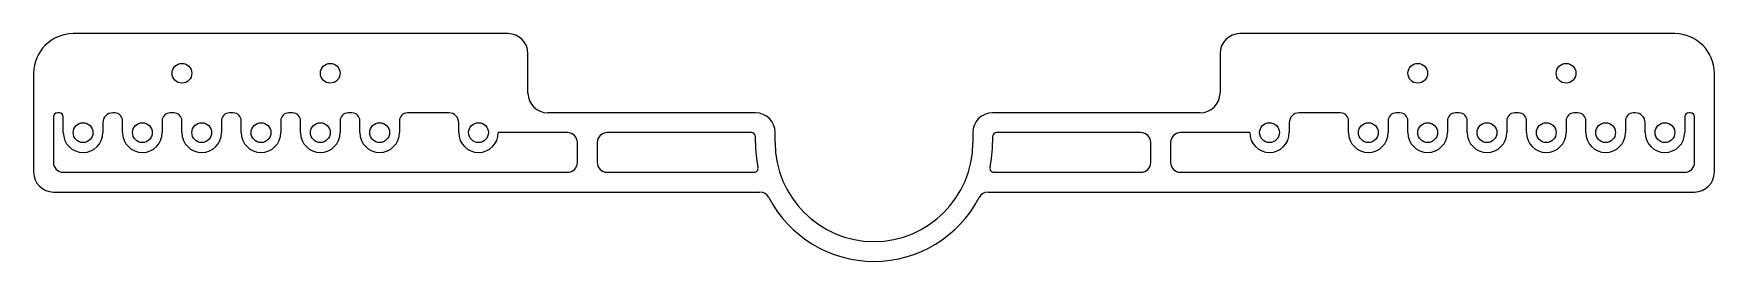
# Model space of a CAD drawing. Header units: millimetres. Extents: x -425 to 425, y -60 to 55.
import ezdxf

# ---------------------------------------------------------------- set-up
doc = ezdxf.new("R2010")
doc.units = ezdxf.units.MM

msp = doc.modelspace()

# ---------------------------------------------------------------- linework, layer by layer
at = {"color": 7, "linetype": 'Continuous', "lineweight": 25}
for p, q in [((-185, 55), (-405, 55)), ((405, 55), (185, 55)), ((-175, 25), (-175, 45)), ((175, 45), (175, 25)), ((-425, 35), (-425, -15)), ((425, -15), (425, 35)), ((-415, 13), (-415, -10)), ((-412, 15), (-413, 15)), ((-410, 5), (-410, 13)), ((-390, 10), (-390, 5)), ((-384, 15), (-385, 15)), ((-380, 5), (-380, 11)), ((-360, 11), (-360, 5)), ((-354, 15), (-356, 15)), ((-350, 5), (-350, 11)), ((-330, 11), (-330, 5)), ((-324, 15), (-326, 15)), ((-320, 5), (-320, 11)), ((-300, 11), (-300, 5)), ((-294, 15), (-296, 15)), ((-290, 5), (-290, 11)), ((-270, 11), (-270, 5)), ((-264, 15), (-266, 15)), ((-260, 5), (-260, 11)), ((-240, 11), (-240, 5)), ((-215, 15), (-236, 15)), ((-210, 5), (-210, 10)), ((-60, 15), (-165, 15)), ((165, 15), (60, 15)), ((210, 10), (210, 5)), ((236, 15), (215, 15)), ((240, 5), (240, 11)), ((260, 11), (260, 5)), ((266, 15), (264, 15)), ((270, 5), (270, 11)), ((290, 11), (290, 5)), ((296, 15), (294, 15)), ((300, 5), (300, 11)), ((320, 11), (320, 5)), ((326, 15), (324, 15)), ((330, 5), (330, 11)), ((350, 11), (350, 5)), ((356, 15), (354, 15)), ((360, 5), (360, 11)), ((380, 11), (380, 5)), ((385, 15), (384, 15)), ((390, 5), (390, 10)), ((410, 13), (410, 5)), ((413, 15), (412, 15)), ((415, -10), (415, 13)), ((-155, 5), (-190, 5)), ((-150, -10), (-150, 0)), ((-140, 0), (-140, -10)), ((-62, 5), (-135, 5)), ((-60, 0), (-60, 3)), ((-50, 0), (-50, 5)), ((50, 5), (50, 0)), ((60, 3), (60, 0)), ((135, 5), (62, 5)), ((140, -10), (140, 0)), ((150, 0), (150, -10)), ((190, 5), (155, 5)), ((-410, -15), (-155, -15)), ((-135, -15), (-60.62, -15)), ((60.62, -15), (135, -15)), ((155, -15), (410, -15)), ((-415, -25), (-57.66, -25)), ((57.66, -25), (415, -25))]:
    msp.add_line(p, q, dxfattribs=at)
for centre in [(-350, 35), (-275, 35), (275, 35), (350, 35), (-400, 5), (-370, 5), (-340, 5), (-310, 5), (-280, 5), (-250, 5), (-200, 5), (200, 5), (250, 5), (280, 5), (310, 5), (340, 5), (370, 5), (400, 5)]:
    msp.add_circle(centre, 5, dxfattribs=at)
for centre, radius, start, end in [((-405, 35), 20, 90, 180), ((-185, 45), 10, 0, 90), ((185, 45), 10, 90, 180), ((405, 35), 20, 0, 90), ((-165, 25), 10, 180, 270), ((165, 25), 10, 270, 0), ((-413, 13), 2, 90, 180), ((-412, 13), 2, 0, 90), ((-385, 10), 5, 90, 180), ((-384, 11), 4, 0, 90), ((-356, 11), 4, 90, 180), ((-354, 11), 4, 0, 90), ((-326, 11), 4, 90, 180), ((-324, 11), 4, 0, 90), ((-296, 11), 4, 90, 180), ((-294, 11), 4, 0, 90), ((-266, 11), 4, 90, 180), ((-264, 11), 4, 0, 90), ((-236, 11), 4, 90, 180), ((-215, 10), 5, 0, 90), ((-60, 5), 10, 0, 90), ((60, 5), 10, 90, 180), ((215, 10), 5, 90, 180), ((236, 11), 4, 0, 90), ((264, 11), 4, 90, 180), ((266, 11), 4, 0, 90), ((294, 11), 4, 90, 180), ((296, 11), 4, 0, 90), ((324, 11), 4, 90, 180), ((326, 11), 4, 0, 90), ((354, 11), 4, 90, 180), ((356, 11), 4, 0, 90), ((384, 11), 4, 90, 180), ((385, 10), 5, 0, 90), ((412, 13), 2, 90, 180), ((413, 13), 2, 0, 90), ((-400, 5), 10, 180, 0), ((-370, 5), 10, 180, 0), ((-340, 5), 10, 180, 0), ((-310, 5), 10, 180, 0), ((-280, 5), 10, 180, 0), ((-250, 5), 10, 180, 0), ((-200, 5), 10, 180, 0), ((-155, 0), 5, 0, 90), ((-135, 0), 5, 90, 180), ((-62, 3), 2, 0, 90), ((0, 0), 50, 180, 0), ((0, 0), 60, 347.89655, 0), ((62, 3), 2, 90, 180), ((135, 0), 5, 0, 90), ((155, 0), 5, 90, 180), ((200, 5), 10, 180, 0), ((250, 5), 10, 180, 0), ((280, 5), 10, 180, 0), ((310, 5), 10, 180, 0), ((340, 5), 10, 180, 0), ((370, 5), 10, 180, 0), ((400, 5), 10, 180, 0), ((0, 0), 60, 180, 192.10345), ((-415, -15), 10, 180, 270), ((-410, -10), 5, 180, 270), ((-155, -10), 5, 270, 0), ((-135, -10), 5, 180, 270), ((-60.62, -13), 2, 270, 12.10345), ((60.62, -13), 2, 167.89655, 270), ((135, -10), 5, 270, 0), ((155, -10), 5, 180, 270), ((410, -10), 5, 270, 0), ((415, -15), 10, 270, 0), ((-57.66, -30), 5, 27.48643, 90), ((57.66, -30), 5, 90, 152.51357), ((0, 0), 60, 207.48643, 332.51357)]:
    msp.add_arc(centre, radius, start, end, dxfattribs=at)

doc.saveas('drawing.dxf')
